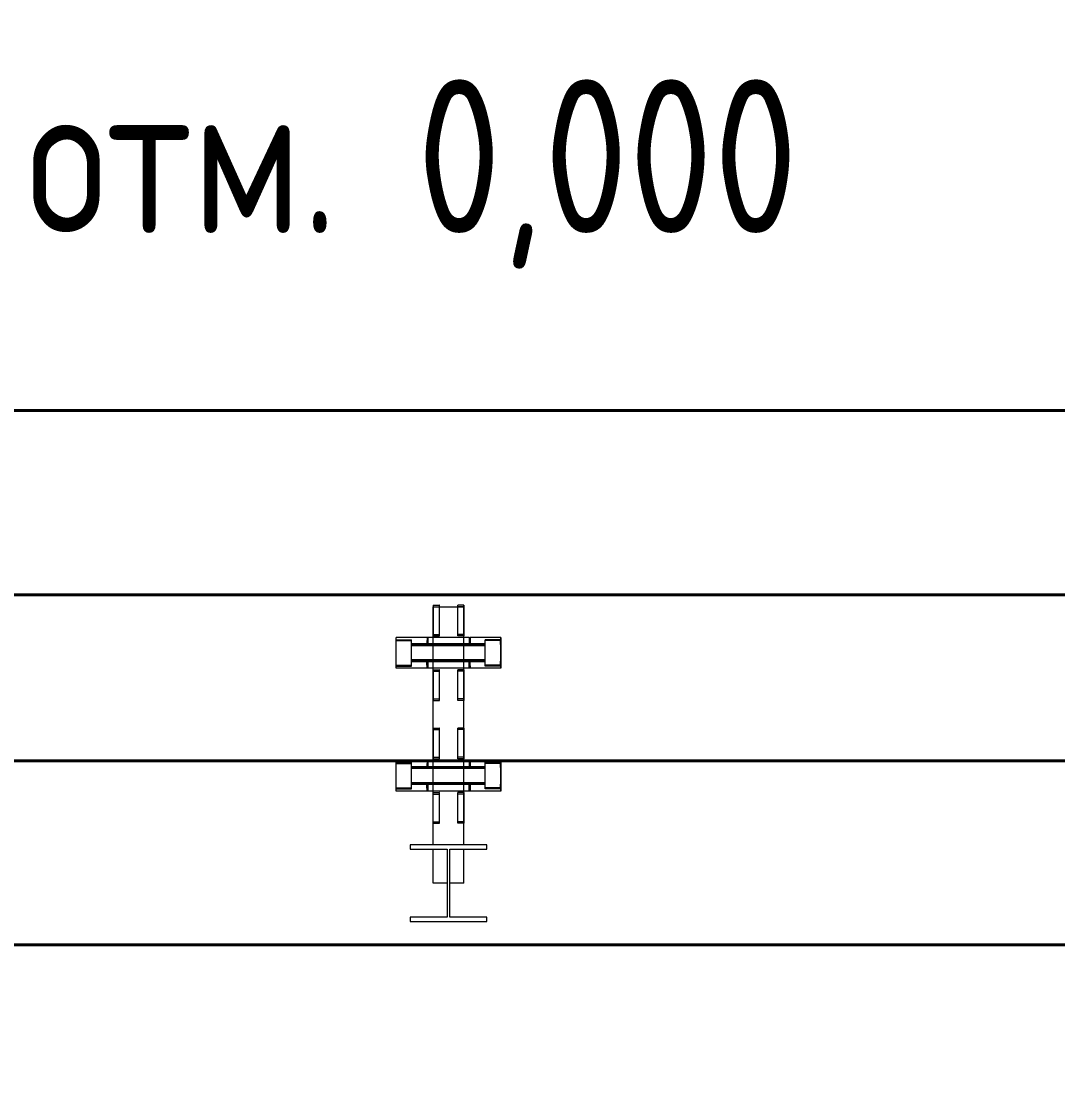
# Model space of a CAD drawing. Header units: millimetres. Extents: x -553547 to 230550, y -59438 to 214451.
# Drawn here: x 111225 to 114598, y 27301 to 30787 of the extents above; entities that cross this region are included whole.
import ezdxf
from ezdxf import colors
from ezdxf.entities.mleader import LeaderData, LeaderLine
from ezdxf.math import Vec2, Vec3

# ---------------------------------------------------------------- set-up
doc = ezdxf.new("R2010")
doc.units = ezdxf.units.MM
doc.linetypes.add('ПЛАН-EMBED 1_DWG$0$HIDDEN2', pattern=[0.1875, 0.125, -0.0625])
for name, color, linetype, lineweight in [('АР_Размеры', 7, 'Continuous', 20), ('АР_Текст', 7, 'Continuous', 20), ('Эл.проводка', 5, 'Continuous', 60)]:
    doc.layers.add(name, color=color, linetype=linetype, lineweight=lineweight)
doc.layers.add('ПЛАН-EMBED 1_DWG$0$DwgTemplate', color=7, linetype='Continuous')
doc.layers.add('ПЛАН-EMBED 1_DWG$0$Опоры', color=7, linetype='Continuous')
doc.styles.add('GOST 2.304', font='cs_gost2304.shx', dxfattribs={"width": 0.8})
doc.styles.add('GOST type A', font='GOST2304A.ttf')

# ---------------------------------------------------------------- blocks, each defined once
blk = doc.blocks.new('АР')
at = {"color": 252}
ml = blk.add_multileader_mtext('Standard', dxfattribs=at)
ml.set_content('0,000', color=252, style='GOST type A')
ml.set_leader_properties(color=256)
ml.build(insert=Vec2(0, 0))
ml.multileader.update_dxf_attribs({"has_dogleg": 0, "has_text_frame": 1, "text_left_attachment_type": 7, "text_right_attachment_type": 6, "dogleg_length": 0, "arrow_head_size": 200})
ctx = ml.context
ctx.base_point, ctx.char_height, ctx.arrow_head_size, ctx.landing_gap_size, ctx.plane_origin = Vec3(649404.1, -245448.8), 250, 200, 50, Vec3(-514199.9, -248177.5)
ctx.left_attachment, ctx.right_attachment = 7, 6
notes = []
notes.append((ctx, [(0, (0, 0, 0), (0, 0), (1, 0), 1, [])]))
ctx.mtext.insert, ctx.mtext.flow_direction = Vec3(649454.1, -245161.3), 5
ml = blk.add_multileader_mtext('Standard', dxfattribs=at)
ml.set_content('0,000', color=252, style='GOST type A')
ml.set_leader_properties(color=256)
ml.build(insert=Vec2(0, 0))
ml.multileader.update_dxf_attribs({"has_dogleg": 0, "has_text_frame": 1, "text_left_attachment_type": 7, "text_right_attachment_type": 6, "dogleg_length": 0, "arrow_head_size": 200})
ctx = ml.context
ctx.base_point, ctx.char_height, ctx.arrow_head_size, ctx.landing_gap_size, ctx.plane_origin = Vec3(641715.8, -241787.5), 250, 200, 50, Vec3(-521888.2, -239063.6)
ctx.left_attachment, ctx.right_attachment = 7, 6
notes.append((ctx, [(0, (0, 0, 0), (0, 0), (1, 0), 1, [])]))
ctx.mtext.insert, ctx.mtext.flow_direction = Vec3(641765.8, -241500), 5
ml = blk.add_multileader_mtext('Standard', dxfattribs=at)
ml.set_content('-0,020', color=252, style='GOST type A')
ml.set_leader_properties(color=256)
ml.build(insert=Vec2(0, 0))
ml.multileader.update_dxf_attribs({"has_dogleg": 0, "has_text_frame": 1, "text_left_attachment_type": 7, "text_right_attachment_type": 6, "dogleg_length": 0, "arrow_head_size": 200})
ctx = ml.context
ctx.base_point, ctx.char_height, ctx.arrow_head_size, ctx.landing_gap_size, ctx.plane_origin = Vec3(677883.5, -235529.3), 250, 200, 50, Vec3(-485627.9, -231830.1)
ctx.left_attachment, ctx.right_attachment = 7, 6
notes.append((ctx, [(0, (0, 0, 0), (0, 0), (1, 0), 1, [])]))
ctx.mtext.insert, ctx.mtext.flow_direction = Vec3(677933.5, -235241.8), 5
ml = blk.add_multileader_mtext('Standard', dxfattribs=at)
ml.set_content('0,000', color=252, style='GOST type A')
ml.set_leader_properties(color=256)
ml.build(insert=Vec2(0, 0))
ml.multileader.update_dxf_attribs({"has_dogleg": 0, "has_text_frame": 1, "text_left_attachment_type": 7, "text_right_attachment_type": 6, "dogleg_length": 0, "arrow_head_size": 200})
ctx = ml.context
ctx.base_point, ctx.char_height, ctx.arrow_head_size, ctx.landing_gap_size, ctx.plane_origin = Vec3(656104.7, -253706.8), 250, 200, 50, Vec3(-507499.3, -250982.9)
ctx.left_attachment, ctx.right_attachment = 7, 6
notes.append((ctx, [(0, (0, 0, 0), (0, 0), (1, 0), 1, [])]))
ctx.mtext.insert, ctx.mtext.flow_direction = Vec3(656154.7, -253419.3), 5
ml = blk.add_multileader_mtext('Standard', dxfattribs=at)
ml.set_content('0,000', color=252, style='GOST type A')
ml.set_leader_properties(color=256)
ml.build(insert=Vec2(0, 0))
ml.multileader.update_dxf_attribs({"has_dogleg": 0, "has_text_frame": 1, "text_left_attachment_type": 7, "text_right_attachment_type": 6, "dogleg_length": 0, "arrow_head_size": 200})
ctx = ml.context
ctx.base_point, ctx.char_height, ctx.arrow_head_size, ctx.landing_gap_size, ctx.plane_origin = Vec3(674120.3, -254449.4), 250, 200, 50, Vec3(-489483.8, -251725.5)
ctx.left_attachment, ctx.right_attachment = 7, 6
notes.append((ctx, [(0, (0, 0, 0), (0, 0), (1, 0), 1, [])]))
ctx.mtext.insert, ctx.mtext.flow_direction = Vec3(674170.3, -254161.9), 5
ml = blk.add_multileader_mtext('Standard', dxfattribs=at)
ml.set_content('0,000', color=252, style='GOST type A')
ml.set_leader_properties(color=256)
ml.build(insert=Vec2(0, 0))
ml.multileader.update_dxf_attribs({"has_dogleg": 0, "has_text_frame": 1, "text_left_attachment_type": 7, "text_right_attachment_type": 6, "dogleg_length": 0, "arrow_head_size": 200})
ctx = ml.context
ctx.base_point, ctx.char_height, ctx.arrow_head_size, ctx.landing_gap_size, ctx.plane_origin = Vec3(683757.5, -246454.6), 250, 200, 50, Vec3(-479846.5, -243730.6)
ctx.left_attachment, ctx.right_attachment = 7, 6
notes.append((ctx, [(0, (0, 0, 0), (0, 0), (1, 0), 1, [])]))
ctx.mtext.insert, ctx.mtext.flow_direction = Vec3(683807.5, -246167), 5
ml = blk.add_multileader_mtext('Standard', dxfattribs=at)
ml.set_content('0,000', color=252, style='GOST type A')
ml.set_leader_properties(color=256)
ml.build(insert=Vec2(0, 0))
ml.multileader.update_dxf_attribs({"has_dogleg": 0, "has_text_frame": 1, "text_left_attachment_type": 7, "text_right_attachment_type": 6, "dogleg_length": 0, "arrow_head_size": 200})
ctx = ml.context
ctx.base_point, ctx.char_height, ctx.arrow_head_size, ctx.landing_gap_size, ctx.plane_origin = Vec3(643346.8, -237132.2), 250, 200, 50, Vec3(-520257.3, -234408.2)
ctx.left_attachment, ctx.right_attachment = 7, 6
notes.append((ctx, [(0, (0, 0, 0), (0, 0), (1, 0), 1, [])]))
ctx.mtext.insert, ctx.mtext.flow_direction = Vec3(643396.8, -236844.6), 5
ml = blk.add_multileader_mtext('Standard', dxfattribs=at)
ml.set_content('+0,100', color=252, style='GOST type A')
ml.set_leader_properties(color=256)
ml.build(insert=Vec2(0, 0))
ml.multileader.update_dxf_attribs({"has_dogleg": 0, "has_text_frame": 1, "text_left_attachment_type": 7, "text_right_attachment_type": 6, "dogleg_length": 0, "arrow_head_size": 200})
ctx = ml.context
ctx.base_point, ctx.char_height, ctx.arrow_head_size, ctx.landing_gap_size, ctx.plane_origin = Vec3(670361, -237807.4), 250, 200, 50, Vec3(-493243.1, -235083.5)
ctx.left_attachment, ctx.right_attachment = 7, 6
notes.append((ctx, [(0, (0, 0, 0), (0, 0), (1, 0), 1, [])]))
ctx.mtext.insert, ctx.mtext.flow_direction = Vec3(670411, -237519.9), 5
ml = blk.add_multileader_mtext('Standard', dxfattribs=at)
ml.set_content('+0,600', color=252, style='GOST type A')
ml.set_leader_properties(color=256)
ml.build(insert=Vec2(0, 0))
ml.multileader.update_dxf_attribs({"has_dogleg": 0, "has_text_frame": 1, "text_left_attachment_type": 7, "text_right_attachment_type": 6, "dogleg_length": 0, "arrow_head_size": 200})
ctx = ml.context
ctx.base_point, ctx.char_height, ctx.arrow_head_size, ctx.landing_gap_size, ctx.plane_origin = Vec3(651984.7, -241980.5), 250, 200, 50, Vec3(-511405.9, -240931)
ctx.left_attachment, ctx.right_attachment = 7, 6
notes.append((ctx, [(0, (0, 0, 0), (0, 0), (1, 0), 1, [])]))
ctx.mtext.insert, ctx.mtext.flow_direction = Vec3(652034.7, -241693), 5
ml = blk.add_multileader_mtext('Standard', dxfattribs=at)
ml.set_content('-0,100', color=252, style='GOST type A')
ml.set_leader_properties(color=256)
ml.build(insert=Vec2(0, 0))
ml.multileader.update_dxf_attribs({"has_dogleg": 0, "has_text_frame": 1, "text_left_attachment_type": 7, "text_right_attachment_type": 6, "dogleg_length": 0, "arrow_head_size": 200})
ctx = ml.context
ctx.base_point, ctx.char_height, ctx.arrow_head_size, ctx.landing_gap_size, ctx.plane_origin = Vec3(648501.3, -240196.6, 75705.6), 250, 200, 50, Vec3(-514889.3, -239147.1, 75705.6)
ctx.left_attachment, ctx.right_attachment = 7, 6
notes.append((ctx, [(0, (0, 0, 0), (0, 0), (1, 0), 1, [])]))
ctx.mtext.insert, ctx.mtext.flow_direction = Vec3(648551.3, -239909, 75705.6), 5
for ctx, leaders in notes:
    for number, flags, end, landing, length, lines in leaders:
        leader = LeaderData()
        leader.index, (leader.has_last_leader_line, leader.has_dogleg_vector, leader.attachment_direction) = number, flags
        leader.last_leader_point, leader.dogleg_vector, leader.dogleg_length = Vec3(end), Vec3(landing), length
        for number, points, colour, breaks in lines:
            line = LeaderLine()
            line.index, line.vertices, line.color, line.breaks = number, Vec3.list(points), colors.encode_raw_color(colour), breaks
            leader.lines.append(line)
        ctx.leaders.append(leader)

msp = doc.modelspace()

# ---------------------------------------------------------------- linework, layer by layer
at = {"layer": 'ПЛАН-EMBED 1_DWG$0$DwgTemplate', "color": 252, "linetype": 'Continuous', "lineweight": 15, "true_color": 0x939598}
for p, q in [((112565.201, 28105.216, 23605.68), (112565.201, 28880.216, 23605.68)), ((112565.201, 28880.216, 23605.68), (112665.201, 28880.216, 23605.68)), ((112665.201, 28105.216, 23605.68), (112665.201, 28880.216, 23605.68)), ((112565.201, 28780.216, 23605.68), (112565.201, 28785.216, 23605.68)), ((112665.201, 28780.216, 23605.68), (112665.201, 28785.216, 23605.68)), ((112565.201, 28675.216, 23605.68), (112565.201, 28680.216, 23605.68)), ((112665.201, 28675.216, 23605.68), (112665.201, 28680.216, 23605.68)), ((112565.201, 28485.216, 23605.68), (112565.201, 28575.216, 23605.68)), ((112665.201, 28485.216, 23605.68), (112665.201, 28575.216, 23605.68)), ((112565.201, 28380.216, 23605.68), (112565.201, 28385.216, 23605.68)), ((112665.201, 28380.216, 23605.68), (112665.201, 28385.216, 23605.68)), ((112565.201, 28275.216, 23605.68), (112565.201, 28280.216, 23605.68)), ((112665.201, 28275.216, 23605.68), (112665.201, 28280.216, 23605.68)), ((112490.201, 28105.216, 23605.68), (112490.201, 28091.216, 23605.68)), ((112740.201, 28105.216, 23605.68), (112490.201, 28105.216, 23605.68)), ((112740.201, 28091.216, 23605.68), (112740.201, 28105.216, 23605.68)), ((112490.201, 28091.216, 23605.68), (112610.701, 28091.216, 23605.68)), ((112565.201, 27980.216, 23605.68), (112565.201, 28091.216, 23605.68)), ((112610.701, 28091.216, 23605.68), (112610.701, 27869.216, 23605.68)), ((112619.701, 27869.216, 23605.68), (112619.701, 28091.216, 23605.68)), ((112619.701, 28091.216, 23605.68), (112740.201, 28091.216, 23605.68)), ((112665.201, 27980.216, 23605.68), (112665.201, 28091.216, 23605.68)), ((112610.701, 27980.216, 23605.68), (112565.201, 27980.216, 23605.68)), ((112665.201, 27980.216, 23605.68), (112619.701, 27980.216, 23605.68)), ((112490.201, 27869.216, 23605.68), (112490.201, 27855.216, 23605.68)), ((112610.701, 27869.216, 23605.68), (112490.201, 27869.216, 23605.68)), ((112490.201, 27855.216, 23605.68), (112740.201, 27855.216, 23605.68)), ((112740.201, 27869.216, 23605.68), (112619.701, 27869.216, 23605.68)), ((112740.201, 27855.216, 23605.68), (112740.201, 27869.216, 23605.68))]:
    msp.add_line(p, q, dxfattribs=at)
at = {"layer": 'ПЛАН-EMBED 1_DWG$0$Опоры', "color": 252, "linetype": 'Continuous', "lineweight": 15, "true_color": 0x939598}
for p, q in [((112565.131, 28885.216, 23605.68), (112565.121, 28880.216, 23605.68)), ((112565.121, 28880.216, 23605.68), (112585.121, 28880.216, 23605.68)), ((112565.121, 28880.216, 23605.68), (112565.121, 28790.216, 23605.68)), ((112565.201, 28885.216, 23605.68), (112585.131, 28885.216, 23605.68)), ((112585.131, 28885.216, 23605.68), (112585.121, 28880.216, 23605.68)), ((112585.121, 28880.216, 23605.68), (112585.121, 28790.216, 23605.68)), ((112585.201, 28885.216, 23605.68), (112585.131, 28885.216, 23605.68)), ((112585.201, 28880.216, 23605.68), (112585.201, 28885.216, 23605.68)), ((112645.121, 28880.216, 23605.68), (112645.131, 28885.216, 23605.68)), ((112665.121, 28880.216, 23605.68), (112645.121, 28880.216, 23605.68)), ((112645.121, 28790.216, 23605.68), (112645.121, 28880.216, 23605.68)), ((112665.131, 28885.216, 23605.68), (112645.131, 28885.216, 23605.68)), ((112665.131, 28885.216, 23605.68), (112665.121, 28880.216, 23605.68)), ((112665.121, 28880.216, 23605.68), (112665.121, 28790.216, 23605.68)), ((112665.201, 28885.216, 23605.68), (112665.131, 28885.216, 23605.68)), ((112665.201, 28785.216, 23605.68), (112665.201, 28885.216, 23605.68)), ((112444.808, 28770.017, 23605.68), (112444.814, 28773.017, 23605.68)), ((112444.808, 28770.017, 23605.68), (112494.808, 28770.017, 23605.68)), ((112444.814, 28773.017, 23605.68), (112494.814, 28773.017, 23605.68)), ((112445.196, 28773.017, 23605.68), (112445.196, 28780.216, 23605.68)), ((112545.189, 28780.216, 23605.68), (112445.196, 28780.216, 23605.68)), ((112494.808, 28770.017, 23605.68), (112494.814, 28773.017, 23605.68)), ((112544.969, 28759.216, 23605.68), (112494.834, 28759.216, 23605.68)), ((112734.829, 28756.216, 23605.68), (112494.837, 28756.216, 23605.68)), ((112545.189, 28780.216, 23605.68), (112544.969, 28762.216, 23605.68)), ((112544.969, 28762.216, 23605.68), (112544.969, 28759.216, 23605.68)), ((112547.969, 28762.216, 23605.68), (112544.969, 28762.216, 23605.68)), ((112547.969, 28759.216, 23605.68), (112544.969, 28759.216, 23605.68)), ((112547.969, 28759.216, 23605.68), (112545.188, 28759.216, 23605.68)), ((112548.189, 28780.216, 23605.68), (112545.189, 28780.216, 23605.68)), ((112548.189, 28780.216, 23605.68), (112547.969, 28762.216, 23605.68)), ((112547.969, 28762.216, 23605.68), (112547.969, 28759.216, 23605.68)), ((112548.188, 28759.216, 23605.68), (112548.195, 28762.751, 23605.68)), ((112734.825, 28759.216, 23605.68), (112548.188, 28759.216, 23605.68)), ((112548.195, 28780.216, 23605.68), (112548.189, 28780.216, 23605.68)), ((112548.195, 28762.751, 23605.68), (112548.195, 28780.216, 23605.68)), ((112682.189, 28780.216, 23605.68), (112548.195, 28780.216, 23605.68)), ((112565.121, 28790.216, 23605.68), (112585.121, 28790.216, 23605.68)), ((112565.121, 28790.216, 23605.68), (112565.131, 28785.216, 23605.68)), ((112565.131, 28785.216, 23605.68), (112585.131, 28785.216, 23605.68)), ((112585.121, 28790.216, 23605.68), (112585.131, 28785.216, 23605.68)), ((112585.131, 28785.216, 23605.68), (112585.201, 28785.216, 23605.68)), ((112665.121, 28790.216, 23605.68), (112645.121, 28790.216, 23605.68)), ((112645.131, 28785.216, 23605.68), (112645.121, 28790.216, 23605.68)), ((112665.131, 28785.216, 23605.68), (112645.131, 28785.216, 23605.68)), ((112665.121, 28790.216, 23605.68), (112665.131, 28785.216, 23605.68)), ((112665.131, 28785.216, 23605.68), (112665.201, 28785.216, 23605.68)), ((112682.189, 28780.216, 23605.68), (112681.969, 28762.216, 23605.68)), ((112681.969, 28762.216, 23605.68), (112684.969, 28762.216, 23605.68)), ((112681.969, 28762.216, 23605.68), (112681.969, 28759.216, 23605.68)), ((112681.969, 28759.216, 23605.68), (112684.969, 28759.216, 23605.68)), ((112682.189, 28780.216, 23605.68), (112685.189, 28780.216, 23605.68)), ((112684.969, 28762.216, 23605.68), (112685.189, 28780.216, 23605.68)), ((112684.969, 28759.216, 23605.68), (112684.969, 28762.216, 23605.68)), ((112684.976, 28762.751, 23605.68), (112685.195, 28762.751, 23605.68)), ((112685.195, 28762.751, 23605.68), (112685.188, 28759.216, 23605.68)), ((112685.189, 28780.216, 23605.68), (112685.195, 28780.216, 23605.68)), ((112785.195, 28780.216, 23605.68), (112685.195, 28780.216, 23605.68)), ((112685.195, 28780.216, 23605.68), (112685.195, 28762.751, 23605.68)), ((112734.808, 28770.017, 23605.68), (112734.814, 28773.017, 23605.68)), ((112784.807, 28770.017, 23605.68), (112734.808, 28770.017, 23605.68)), ((112784.813, 28773.017, 23605.68), (112734.814, 28773.017, 23605.68)), ((112784.813, 28773.017, 23605.68), (112784.807, 28770.017, 23605.68)), ((112784.969, 28759.216, 23605.68), (112784.833, 28759.216, 23605.68)), ((112784.84, 28756.216, 23605.68), (112784.836, 28756.216, 23605.68)), ((112784.84, 28753.216, 23605.68), (112784.84, 28756.216, 23605.68)), ((112784.84, 28756.216, 23605.68), (112785.028, 28756.216, 23605.68)), ((112784.969, 28756.216, 23605.68), (112784.969, 28759.216, 23605.68)), ((112784.969, 28759.216, 23605.68), (112785.195, 28759.216, 23605.68)), ((112785.195, 28756.216, 23605.68), (112784.969, 28756.216, 23605.68)), ((112785.028, 28756.216, 23605.68), (112785.028, 28753.216, 23605.68)), ((112785.195, 28780.216, 23605.68), (112785.201, 28780.216, 23605.68)), ((112785.195, 28680.216, 23605.68), (112785.195, 28780.216, 23605.68)), ((112785.195, 28759.216, 23605.68), (112785.195, 28756.216, 23605.68)), ((112785.201, 28780.216, 23605.68), (112785.201, 28680.216, 23605.68)), ((112734.832, 28753.216, 23605.68), (112494.839, 28753.216, 23605.68)), ((112785.028, 28753.216, 23605.68), (112784.84, 28753.216, 23605.68)), ((112444.808, 28690.414, 23605.68), (112494.808, 28690.414, 23605.68)), ((112444.814, 28687.414, 23605.68), (112444.808, 28690.414, 23605.68)), ((112444.814, 28687.414, 23605.68), (112494.814, 28687.414, 23605.68)), ((112445.196, 28680.216, 23605.68), (112445.196, 28687.414, 23605.68)), ((112494.814, 28687.414, 23605.68), (112494.808, 28690.414, 23605.68)), ((112734.825, 28701.216, 23605.68), (112494.834, 28701.216, 23605.68)), ((112734.829, 28704.216, 23605.68), (112494.837, 28704.216, 23605.68)), ((112734.832, 28707.216, 23605.68), (112494.839, 28707.216, 23605.68)), ((112544.969, 28698.216, 23605.68), (112544.969, 28701.216, 23605.68)), ((112547.969, 28701.216, 23605.68), (112544.969, 28701.216, 23605.68)), ((112547.969, 28698.216, 23605.68), (112544.969, 28698.216, 23605.68)), ((112545.189, 28680.216, 23605.68), (112544.969, 28698.216, 23605.68)), ((112547.969, 28698.216, 23605.68), (112547.969, 28701.216, 23605.68)), ((112548.189, 28680.216, 23605.68), (112547.969, 28698.216, 23605.68)), ((112548.188, 28701.216, 23605.68), (112548.195, 28697.68, 23605.68)), ((112548.195, 28697.68, 23605.68), (112548.195, 28680.216, 23605.68)), ((112684.969, 28701.216, 23605.68), (112681.969, 28701.216, 23605.68)), ((112681.969, 28698.216, 23605.68), (112681.969, 28701.216, 23605.68)), ((112684.969, 28698.216, 23605.68), (112681.969, 28698.216, 23605.68)), ((112682.189, 28680.216, 23605.68), (112681.969, 28698.216, 23605.68)), ((112684.969, 28701.216, 23605.68), (112684.969, 28698.216, 23605.68)), ((112684.969, 28698.216, 23605.68), (112685.189, 28680.216, 23605.68)), ((112685.195, 28697.68, 23605.68), (112684.976, 28697.68, 23605.68)), ((112685.195, 28697.68, 23605.68), (112685.188, 28701.216, 23605.68)), ((112685.195, 28680.216, 23605.68), (112685.195, 28697.68, 23605.68)), ((112784.807, 28690.414, 23605.68), (112734.808, 28690.414, 23605.68)), ((112734.814, 28687.414, 23605.68), (112734.808, 28690.414, 23605.68)), ((112784.813, 28687.414, 23605.68), (112734.814, 28687.414, 23605.68)), ((112784.807, 28690.414, 23605.68), (112784.813, 28687.414, 23605.68)), ((112784.969, 28701.216, 23605.68), (112784.833, 28701.216, 23605.68)), ((112784.84, 28704.216, 23605.68), (112784.836, 28704.216, 23605.68)), ((112784.84, 28704.216, 23605.68), (112784.84, 28707.216, 23605.68)), ((112784.84, 28707.216, 23605.68), (112785.028, 28707.216, 23605.68)), ((112785.028, 28704.216, 23605.68), (112784.84, 28704.216, 23605.68)), ((112784.969, 28704.216, 23605.68), (112785.195, 28704.216, 23605.68)), ((112784.969, 28701.216, 23605.68), (112784.969, 28704.216, 23605.68)), ((112785.195, 28701.216, 23605.68), (112784.969, 28701.216, 23605.68)), ((112785.028, 28707.216, 23605.68), (112785.028, 28704.216, 23605.68)), ((112785.195, 28704.216, 23605.68), (112785.195, 28701.216, 23605.68)), ((112545.189, 28680.216, 23605.68), (112445.196, 28680.216, 23605.68)), ((112548.189, 28680.216, 23605.68), (112545.195, 28680.216, 23605.68)), ((112548.195, 28680.216, 23605.68), (112548.189, 28680.216, 23605.68)), ((112682.189, 28680.216, 23605.68), (112548.195, 28680.216, 23605.68)), ((112565.131, 28675.216, 23605.68), (112565.121, 28670.216, 23605.68)), ((112565.121, 28670.216, 23605.68), (112565.121, 28580.216, 23605.68)), ((112565.121, 28670.216, 23605.68), (112585.121, 28670.216, 23605.68)), ((112565.201, 28675.216, 23605.68), (112585.131, 28675.216, 23605.68)), ((112585.131, 28675.216, 23605.68), (112585.121, 28670.216, 23605.68)), ((112585.121, 28670.216, 23605.68), (112585.121, 28580.216, 23605.68)), ((112585.201, 28675.216, 23605.68), (112585.131, 28675.216, 23605.68)), ((112645.121, 28670.216, 23605.68), (112645.131, 28675.216, 23605.68)), ((112645.121, 28580.216, 23605.68), (112645.121, 28670.216, 23605.68)), ((112665.121, 28670.216, 23605.68), (112645.121, 28670.216, 23605.68)), ((112665.131, 28675.216, 23605.68), (112645.131, 28675.216, 23605.68)), ((112665.131, 28675.216, 23605.68), (112665.121, 28670.216, 23605.68)), ((112665.121, 28670.216, 23605.68), (112665.121, 28580.216, 23605.68)), ((112665.201, 28675.216, 23605.68), (112665.131, 28675.216, 23605.68)), ((112665.201, 28575.216, 23605.68), (112665.201, 28675.216, 23605.68)), ((112685.189, 28680.216, 23605.68), (112682.189, 28680.216, 23605.68)), ((112685.189, 28680.216, 23605.68), (112685.195, 28680.216, 23605.68)), ((112785.195, 28680.216, 23605.68), (112685.195, 28680.216, 23605.68)), ((112785.201, 28680.216, 23605.68), (112785.195, 28680.216, 23605.68)), ((112565.121, 28580.216, 23605.68), (112565.131, 28575.216, 23605.68)), ((112565.121, 28580.216, 23605.68), (112585.121, 28580.216, 23605.68)), ((112565.131, 28575.216, 23605.68), (112585.131, 28575.216, 23605.68)), ((112585.121, 28580.216, 23605.68), (112585.131, 28575.216, 23605.68)), ((112585.131, 28575.216, 23605.68), (112585.201, 28575.216, 23605.68)), ((112665.121, 28580.216, 23605.68), (112645.121, 28580.216, 23605.68)), ((112645.131, 28575.216, 23605.68), (112645.121, 28580.216, 23605.68)), ((112665.131, 28575.216, 23605.68), (112645.131, 28575.216, 23605.68)), ((112665.121, 28580.216, 23605.68), (112665.131, 28575.216, 23605.68)), ((112665.131, 28575.216, 23605.68), (112665.201, 28575.216, 23605.68)), ((112565.131, 28485.216, 23605.68), (112565.121, 28480.216, 23605.68)), ((112565.121, 28480.216, 23605.68), (112585.121, 28480.216, 23605.68)), ((112565.121, 28480.216, 23605.68), (112565.121, 28390.216, 23605.68)), ((112565.201, 28485.216, 23605.68), (112585.131, 28485.216, 23605.68)), ((112585.131, 28485.216, 23605.68), (112585.121, 28480.216, 23605.68)), ((112585.121, 28480.216, 23605.68), (112585.121, 28390.216, 23605.68)), ((112585.201, 28485.216, 23605.68), (112585.131, 28485.216, 23605.68)), ((112645.121, 28480.216, 23605.68), (112645.131, 28485.216, 23605.68)), ((112665.121, 28480.216, 23605.68), (112645.121, 28480.216, 23605.68)), ((112645.121, 28390.216, 23605.68), (112645.121, 28480.216, 23605.68)), ((112665.131, 28485.216, 23605.68), (112645.131, 28485.216, 23605.68)), ((112665.131, 28485.216, 23605.68), (112665.121, 28480.216, 23605.68)), ((112665.121, 28480.216, 23605.68), (112665.121, 28390.216, 23605.68)), ((112665.201, 28485.216, 23605.68), (112665.131, 28485.216, 23605.68)), ((112665.201, 28385.216, 23605.68), (112665.201, 28485.216, 23605.68)), ((112444.808, 28370.017, 23605.68), (112444.814, 28373.017, 23605.68)), ((112444.814, 28373.017, 23605.68), (112494.814, 28373.017, 23605.68)), ((112545.189, 28380.216, 23605.68), (112445.196, 28380.216, 23605.68)), ((112445.196, 28373.017, 23605.68), (112445.196, 28380.216, 23605.68)), ((112494.808, 28370.017, 23605.68), (112494.814, 28373.017, 23605.68)), ((112545.189, 28380.216, 23605.68), (112544.969, 28362.216, 23605.68)), ((112548.189, 28380.216, 23605.68), (112545.189, 28380.216, 23605.68)), ((112547.969, 28362.216, 23605.68), (112548.189, 28380.216, 23605.68)), ((112548.189, 28380.216, 23605.68), (112548.195, 28380.216, 23605.68)), ((112682.189, 28380.216, 23605.68), (112548.195, 28380.216, 23605.68)), ((112548.195, 28380.216, 23605.68), (112548.195, 28362.751, 23605.68)), ((112565.121, 28390.216, 23605.68), (112565.131, 28385.216, 23605.68)), ((112565.121, 28390.216, 23605.68), (112585.121, 28390.216, 23605.68)), ((112565.131, 28385.216, 23605.68), (112585.131, 28385.216, 23605.68)), ((112585.121, 28390.216, 23605.68), (112585.131, 28385.216, 23605.68)), ((112585.131, 28385.216, 23605.68), (112585.201, 28385.216, 23605.68)), ((112645.131, 28385.216, 23605.68), (112645.121, 28390.216, 23605.68)), ((112665.121, 28390.216, 23605.68), (112645.121, 28390.216, 23605.68)), ((112665.131, 28385.216, 23605.68), (112645.131, 28385.216, 23605.68)), ((112665.121, 28390.216, 23605.68), (112665.131, 28385.216, 23605.68)), ((112665.131, 28385.216, 23605.68), (112665.201, 28385.216, 23605.68)), ((112682.189, 28380.216, 23605.68), (112681.969, 28362.216, 23605.68)), ((112682.189, 28380.216, 23605.68), (112685.189, 28380.216, 23605.68)), ((112684.969, 28362.216, 23605.68), (112685.189, 28380.216, 23605.68)), ((112685.189, 28380.216, 23605.68), (112685.195, 28380.216, 23605.68)), ((112785.195, 28380.216, 23605.68), (112685.195, 28380.216, 23605.68)), ((112685.195, 28380.216, 23605.68), (112685.195, 28362.751, 23605.68)), ((112734.808, 28370.017, 23605.68), (112734.814, 28373.017, 23605.68)), ((112784.813, 28373.017, 23605.68), (112734.814, 28373.017, 23605.68)), ((112784.813, 28373.017, 23605.68), (112784.807, 28370.017, 23605.68)), ((112785.195, 28380.216, 23605.68), (112785.201, 28380.216, 23605.68)), ((112785.195, 28280.216, 23605.68), (112785.195, 28380.216, 23605.68)), ((112785.201, 28380.216, 23605.68), (112785.201, 28280.216, 23605.68)), ((112444.808, 28370.017, 23605.68), (112494.808, 28370.017, 23605.68)), ((112544.969, 28359.216, 23605.68), (112494.834, 28359.216, 23605.68)), ((112734.829, 28356.216, 23605.68), (112494.837, 28356.216, 23605.68)), ((112734.832, 28353.216, 23605.68), (112494.839, 28353.216, 23605.68)), ((112547.969, 28362.216, 23605.68), (112544.969, 28362.216, 23605.68)), ((112544.969, 28362.216, 23605.68), (112544.969, 28359.216, 23605.68)), ((112547.969, 28359.216, 23605.68), (112544.969, 28359.216, 23605.68)), ((112547.969, 28359.216, 23605.68), (112545.188, 28359.216, 23605.68)), ((112547.969, 28359.216, 23605.68), (112547.969, 28362.216, 23605.68)), ((112548.195, 28362.751, 23605.68), (112548.188, 28359.216, 23605.68)), ((112734.825, 28359.216, 23605.68), (112548.188, 28359.216, 23605.68)), ((112681.969, 28362.216, 23605.68), (112681.969, 28359.216, 23605.68)), ((112681.969, 28362.216, 23605.68), (112684.969, 28362.216, 23605.68)), ((112681.969, 28359.216, 23605.68), (112684.969, 28359.216, 23605.68)), ((112684.969, 28359.216, 23605.68), (112684.969, 28362.216, 23605.68)), ((112684.976, 28362.751, 23605.68), (112685.195, 28362.751, 23605.68)), ((112685.195, 28362.751, 23605.68), (112685.188, 28359.216, 23605.68)), ((112784.807, 28370.017, 23605.68), (112734.808, 28370.017, 23605.68)), ((112784.969, 28359.216, 23605.68), (112784.833, 28359.216, 23605.68)), ((112784.84, 28356.216, 23605.68), (112784.836, 28356.216, 23605.68)), ((112784.84, 28353.216, 23605.68), (112784.84, 28356.216, 23605.68)), ((112784.84, 28356.216, 23605.68), (112785.028, 28356.216, 23605.68)), ((112785.028, 28353.216, 23605.68), (112784.84, 28353.216, 23605.68)), ((112784.969, 28359.216, 23605.68), (112785.195, 28359.216, 23605.68)), ((112784.969, 28356.216, 23605.68), (112784.969, 28359.216, 23605.68)), ((112785.195, 28356.216, 23605.68), (112784.969, 28356.216, 23605.68)), ((112785.028, 28356.216, 23605.68), (112785.028, 28353.216, 23605.68)), ((112785.195, 28359.216, 23605.68), (112785.195, 28356.216, 23605.68)), ((112734.829, 28304.216, 23605.68), (112494.837, 28304.216, 23605.68)), ((112734.832, 28307.216, 23605.68), (112494.839, 28307.216, 23605.68)), ((112784.84, 28304.216, 23605.68), (112784.836, 28304.216, 23605.68)), ((112784.84, 28307.216, 23605.68), (112785.028, 28307.216, 23605.68)), ((112784.84, 28304.216, 23605.68), (112784.84, 28307.216, 23605.68)), ((112785.028, 28304.216, 23605.68), (112784.84, 28304.216, 23605.68)), ((112784.969, 28301.216, 23605.68), (112784.969, 28304.216, 23605.68)), ((112784.969, 28304.216, 23605.68), (112785.195, 28304.216, 23605.68)), ((112785.028, 28307.216, 23605.68), (112785.028, 28304.216, 23605.68)), ((112785.195, 28304.216, 23605.68), (112785.195, 28301.216, 23605.68)), ((112444.814, 28287.414, 23605.68), (112444.808, 28290.414, 23605.68)), ((112444.808, 28290.414, 23605.68), (112494.808, 28290.414, 23605.68)), ((112444.814, 28287.414, 23605.68), (112494.814, 28287.414, 23605.68)), ((112445.196, 28280.216, 23605.68), (112445.196, 28287.414, 23605.68)), ((112545.189, 28280.216, 23605.68), (112445.196, 28280.216, 23605.68)), ((112494.814, 28287.414, 23605.68), (112494.808, 28290.414, 23605.68)), ((112734.825, 28301.216, 23605.68), (112494.834, 28301.216, 23605.68)), ((112547.969, 28301.216, 23605.68), (112544.969, 28301.216, 23605.68)), ((112544.969, 28298.216, 23605.68), (112544.969, 28301.216, 23605.68)), ((112545.189, 28280.216, 23605.68), (112544.969, 28298.216, 23605.68)), ((112547.969, 28298.216, 23605.68), (112544.969, 28298.216, 23605.68)), ((112548.189, 28280.216, 23605.68), (112545.195, 28280.216, 23605.68)), ((112547.969, 28301.216, 23605.68), (112547.969, 28298.216, 23605.68)), ((112547.969, 28298.216, 23605.68), (112548.189, 28280.216, 23605.68)), ((112548.195, 28297.68, 23605.68), (112548.188, 28301.216, 23605.68)), ((112548.189, 28280.216, 23605.68), (112548.195, 28280.216, 23605.68)), ((112548.195, 28280.216, 23605.68), (112548.195, 28297.68, 23605.68)), ((112682.189, 28280.216, 23605.68), (112548.195, 28280.216, 23605.68)), ((112565.121, 28270.216, 23605.68), (112565.131, 28275.216, 23605.68)), ((112565.121, 28270.216, 23605.68), (112585.121, 28270.216, 23605.68)), ((112565.121, 28180.216, 23605.68), (112565.121, 28270.216, 23605.68)), ((112565.201, 28275.216, 23605.68), (112585.131, 28275.216, 23605.68)), ((112585.131, 28275.216, 23605.68), (112585.121, 28270.216, 23605.68)), ((112585.121, 28270.216, 23605.68), (112585.121, 28180.216, 23605.68)), ((112585.201, 28275.216, 23605.68), (112585.131, 28275.216, 23605.68)), ((112645.121, 28270.216, 23605.68), (112645.131, 28275.216, 23605.68)), ((112645.121, 28180.216, 23605.68), (112645.121, 28270.216, 23605.68)), ((112665.121, 28270.216, 23605.68), (112645.121, 28270.216, 23605.68)), ((112665.131, 28275.216, 23605.68), (112645.131, 28275.216, 23605.68)), ((112665.131, 28275.216, 23605.68), (112665.121, 28270.216, 23605.68)), ((112665.121, 28270.216, 23605.68), (112665.121, 28180.216, 23605.68)), ((112665.201, 28275.216, 23605.68), (112665.131, 28275.216, 23605.68)), ((112665.201, 28175.216, 23605.68), (112665.201, 28275.216, 23605.68)), ((112681.969, 28298.216, 23605.68), (112681.969, 28301.216, 23605.68)), ((112684.969, 28301.216, 23605.68), (112681.969, 28301.216, 23605.68)), ((112682.189, 28280.216, 23605.68), (112681.969, 28298.216, 23605.68)), ((112684.969, 28298.216, 23605.68), (112681.969, 28298.216, 23605.68)), ((112685.189, 28280.216, 23605.68), (112682.189, 28280.216, 23605.68)), ((112684.969, 28298.216, 23605.68), (112684.969, 28301.216, 23605.68)), ((112685.189, 28280.216, 23605.68), (112684.969, 28298.216, 23605.68)), ((112685.195, 28297.68, 23605.68), (112684.976, 28297.68, 23605.68)), ((112685.188, 28301.216, 23605.68), (112685.195, 28297.68, 23605.68)), ((112685.195, 28280.216, 23605.68), (112685.189, 28280.216, 23605.68)), ((112685.195, 28297.68, 23605.68), (112685.195, 28280.216, 23605.68)), ((112785.195, 28280.216, 23605.68), (112685.195, 28280.216, 23605.68)), ((112734.814, 28287.414, 23605.68), (112734.808, 28290.414, 23605.68)), ((112784.807, 28290.414, 23605.68), (112734.808, 28290.414, 23605.68)), ((112784.813, 28287.414, 23605.68), (112734.814, 28287.414, 23605.68)), ((112784.807, 28290.414, 23605.68), (112784.813, 28287.414, 23605.68)), ((112784.969, 28301.216, 23605.68), (112784.833, 28301.216, 23605.68)), ((112785.195, 28301.216, 23605.68), (112784.969, 28301.216, 23605.68)), ((112785.201, 28280.216, 23605.68), (112785.195, 28280.216, 23605.68)), ((112565.131, 28175.216, 23605.68), (112565.121, 28180.216, 23605.68)), ((112565.121, 28180.216, 23605.68), (112585.121, 28180.216, 23605.68)), ((112565.131, 28175.216, 23605.68), (112585.131, 28175.216, 23605.68)), ((112585.121, 28180.216, 23605.68), (112585.131, 28175.216, 23605.68)), ((112585.131, 28175.216, 23605.68), (112585.201, 28175.216, 23605.68)), ((112665.121, 28180.216, 23605.68), (112645.121, 28180.216, 23605.68)), ((112645.131, 28175.216, 23605.68), (112645.121, 28180.216, 23605.68)), ((112665.131, 28175.216, 23605.68), (112645.131, 28175.216, 23605.68)), ((112665.121, 28180.216, 23605.68), (112665.131, 28175.216, 23605.68)), ((112665.131, 28175.216, 23605.68), (112665.201, 28175.216, 23605.68))]:
    msp.add_line(p, q, dxfattribs=at)
at = {"layer": 'ПЛАН-EMBED 1_DWG$0$Опоры', "color": 252, "linetype": 'ПЛАН-EMBED 1_DWG$0$HIDDEN2', "lineweight": 15, "true_color": 0x939598}
for p, q in [((112585.201, 28785.216, 23605.68), (112585.201, 28880.216, 23605.68)), ((112585.201, 28575.216, 23605.68), (112585.201, 28675.216, 23605.68)), ((112585.201, 28385.216, 23605.68), (112585.201, 28485.216, 23605.68)), ((112585.201, 28175.216, 23605.68), (112585.201, 28275.216, 23605.68))]:
    msp.add_line(p, q, dxfattribs=at)
at = {"layer": 'ПЛАН-EMBED 1_DWG$0$Опоры', "color": 252, "linetype": 'Continuous', "lineweight": 15, "true_color": 0x939598}
for centre, major_axis, start_param, end_param in [((112444.732, 28730.216, 23605.68), (0, -55), 0.76170542, 2.37988724), ((112494.732, 28730.216, 23605.68), (0, -55), 0.76170542, 2.37988724), ((112494.724, 28730.216, 23605.68), (0, -62.271), 0.8129733, 2.32861935), ((112734.732, 28730.216, 23605.68), (0, -55), 0.76170542, 2.37988724), ((112784.732, 28730.216, 23605.68), (0, 55), 3.90329807, 5.52147989), ((112784.723, 28730.216, 23605.68), (0, 62.271), 3.95456595, 5.47021201), ((112494.724, 28330.216, 23605.68), (0, -62.271), 0.8129733, 2.32861935), ((112784.723, 28330.216, 23605.68), (0, 62.271), 3.95456595, 5.47021201), ((112444.732, 28330.216, 23605.68), (0, -55), 0.76170542, 2.37988724), ((112494.732, 28330.216, 23605.68), (0, -55), 0.76170542, 2.37988724), ((112734.732, 28330.216, 23605.68), (0, -55), 0.76170542, 2.37988724), ((112784.732, 28330.216, 23605.68), (0, 55), 3.90329807, 5.52147989)]:
    msp.add_ellipse(centre, major_axis=major_axis, ratio=0.002, start_param=start_param, end_param=end_param, dxfattribs=at)
at = {"layer": 'Эл.проводка', "color": 252, "lineweight": 40, "true_color": 0x939598}
for points in [[(117968.098, 29519.531), (117968.098, 28919.531), (95009.183, 28919.531), (95009.183, 29519.531)], [(117793.746, 28378.864), (117793.746, 27778.864), (95815.853, 27778.864), (95815.853, 28378.864)]]:
    msp.add_lwpolyline(points, close=True, dxfattribs=at)

# ---------------------------------------------------------------- block references
at = {"layer": 'АР_Размеры', "color": 18, "true_color": 0x000000}
for p in [(-553547.366, 214451.275), (-485509.064, 206951.83)]:
    msp.add_blockref('АР', p, dxfattribs=at)

# ---------------------------------------------------------------- texts
at = {"layer": 'АР_Текст', "linetype": 'Continuous', "lineweight": 13, "insert": (111314.671, 30289.759), "char_height": 500, "width": 12500, "attachment_point": 5, "style": 'GOST 2.304'}
msp.add_mtext('{\\W1;План на отм. 0,000}', dxfattribs=at)

doc.saveas('drawing.dxf')
